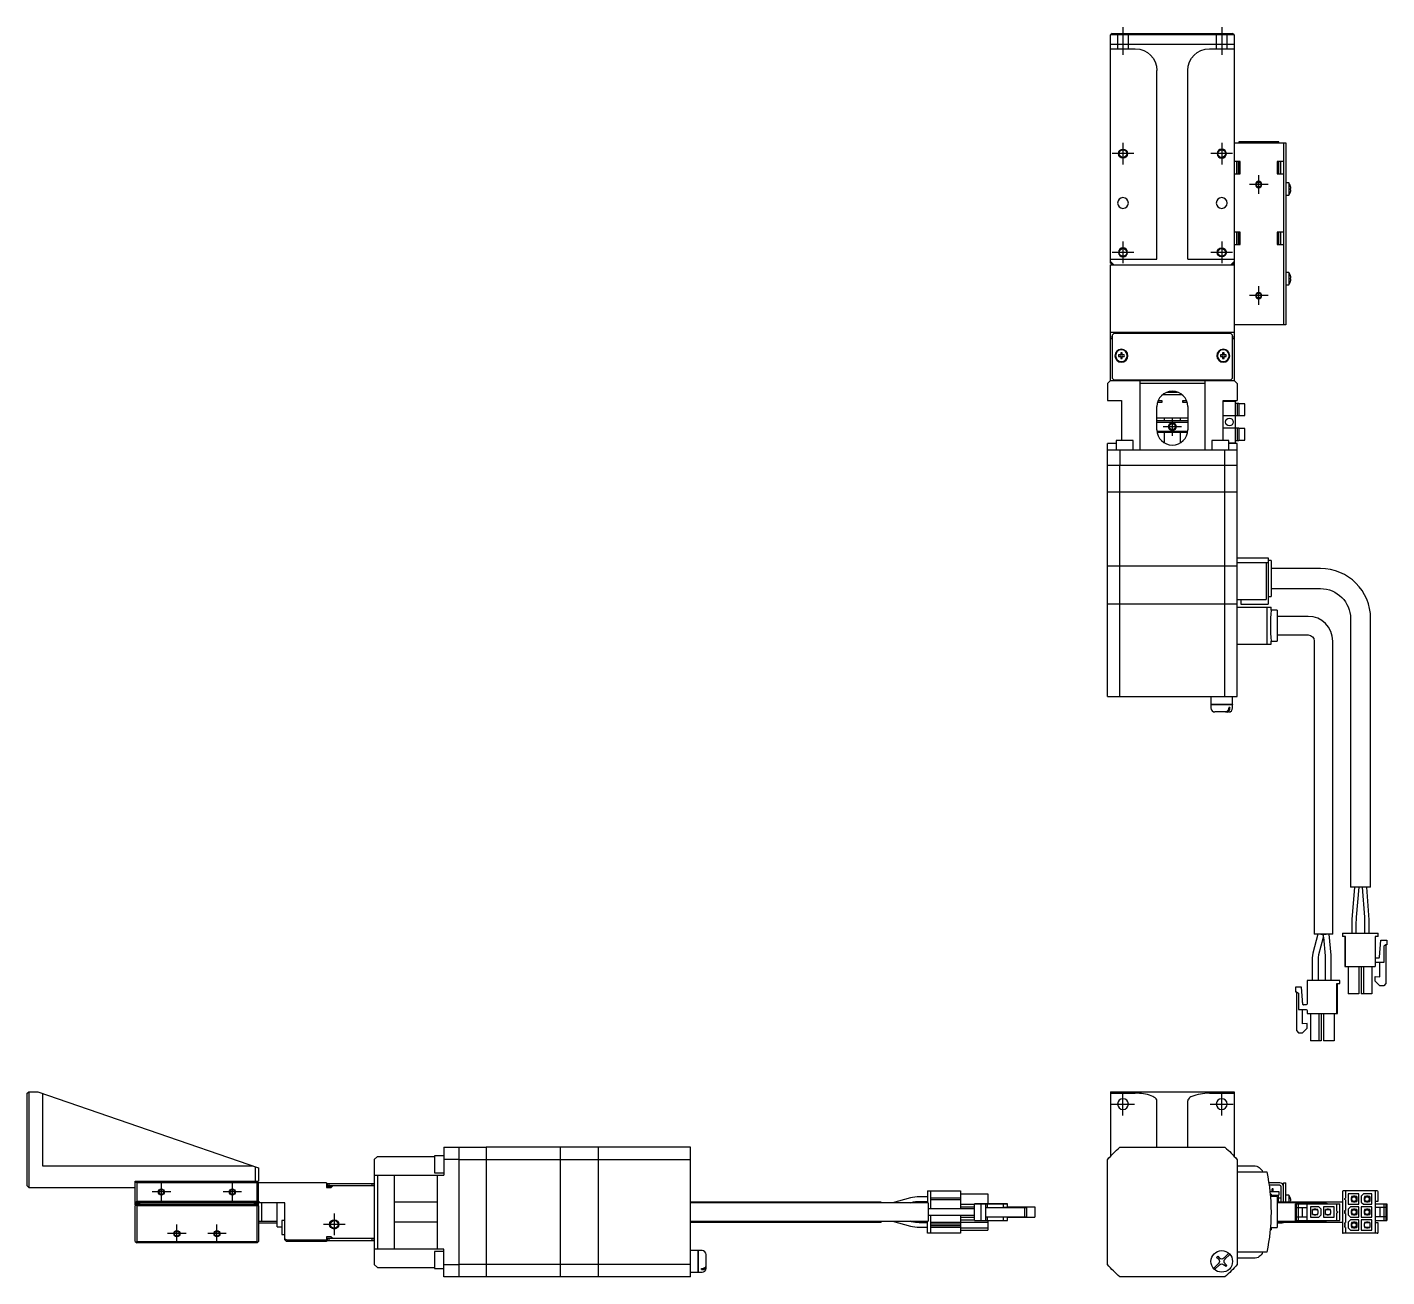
# Model space of a CAD drawing. Extents: x 0 to 875, y -8 to 752.
# Drawn here: x 0 to 440.6, y 347.1 to 752.2 of the extents above; entities that cross this region are included whole.
import ezdxf

# ---------------------------------------------------------------- set-up
doc = ezdxf.new("R2010")
doc.units = 0
doc.header["$LTSCALE"] = 0.5
doc.linetypes.add('CENTER', pattern=[50.8, 31.75, -6.35, 6.35, -6.35])
doc.linetypes.add('DASHED', pattern=[19.05, 12.7, -6.35])
for name, color, linetype in [('MSM_CENTER', 1, 'CENTER'), ('MSM_CONTINUOUS', 7, 'CONTINUOUS'), ('MSM_DASHED', 4, 'DASHED'), ('MSM_NARROW', 5, 'CONTINUOUS')]:
    doc.layers.add(name, color=color, linetype=linetype)

msp = doc.modelspace()

# ---------------------------------------------------------------- linework, layer by layer
at = {"layer": 'MSM_CENTER'}
for p, q in [((355.12, 752.19), (355.12, 743.19)), ((387.12, 752.19), (387.12, 743.19)), ((355.12, 714.69), (355.12, 707.69)), ((387.12, 714.69), (387.12, 707.69)), ((358.62, 711.19), (351.62, 711.19)), ((390.62, 711.19), (383.62, 711.19)), ((402.12, 701.19), (396.12, 701.19)), ((399.12, 698.19), (399.12, 704.19)), ((358.62, 679.19), (351.62, 679.19)), ((355.12, 682.69), (355.12, 675.69)), ((390.62, 679.19), (383.62, 679.19)), ((387.12, 682.69), (387.12, 675.69)), ((399.12, 662.19), (399.12, 668.19)), ((402.12, 665.19), (396.12, 665.19)), ((371.12, 619.69), (371.12, 625.69)), ((368.12, 622.69), (374.12, 622.69)), ((355.12, 399.34), (355.12, 406.84)), ((387.12, 399.34), (387.12, 406.84)), ((351.37, 403.09), (358.87, 403.09)), ((383.37, 403.09), (390.87, 403.09)), ((46.5, 374.59), (40.5, 374.59)), ((43.5, 371.59), (43.5, 377.59)), ((69.5, 374.59), (63.5, 374.59)), ((66.5, 371.59), (66.5, 377.59)), ((99.5, 367.59), (99.5, 360.59)), ((48.5, 358.09), (48.5, 364.09)), ((61.5, 358.09), (61.5, 364.09)), ((103, 364.09), (96, 364.09)), ((51.5, 361.09), (45.5, 361.09)), ((64.5, 361.09), (58.5, 361.09))]:
    msp.add_line(p, q, dxfattribs=at)
at = {"layer": 'MSM_CONTINUOUS'}
for p, q in [((351.62, 750.19), (351.12, 749.69)), ((351.12, 675.69), (351.12, 749.69)), ((391.12, 749.69), (351.12, 749.69)), ((351.62, 750.19), (390.62, 750.19)), ((391.12, 749.69), (390.62, 750.19)), ((391.12, 749.69), (391.12, 637.69)), ((351.12, 746.69), (391.12, 746.69)), ((351.12, 745.19), (359.12, 745.19)), ((383.12, 745.19), (391.12, 745.19)), ((366.12, 676.98), (366.12, 738.19)), ((376.12, 676.98), (376.12, 738.19)), ((391.12, 714.69), (407.92, 714.69)), ((405.62, 714.99), (392.62, 714.99)), ((392.62, 714.99), (392.62, 714.69)), ((405.62, 714.69), (405.62, 714.99)), ((407.12, 714.69), (407.12, 655.69)), ((407.92, 714.69), (407.92, 655.69)), ((393.12, 708.69), (391.12, 708.69)), ((391.92, 708.69), (391.92, 707.74)), ((391.92, 707.74), (391.92, 705.63)), ((391.92, 705.63), (391.92, 704.69)), ((392.42, 708.69), (392.42, 704.69)), ((392.62, 708.69), (392.62, 704.69)), ((393.12, 704.69), (393.12, 708.69)), ((405.12, 708.69), (405.12, 704.69)), ((407.12, 708.69), (405.12, 708.69)), ((405.62, 704.69), (405.62, 708.69)), ((406.32, 704.69), (406.32, 708.69)), ((391.12, 704.69), (393.12, 704.69)), ((405.12, 704.69), (407.12, 704.69)), ((408.82, 701.69), (407.92, 701.69)), ((408.82, 701.69), (408.82, 697.69)), ((407.92, 697.69), (408.82, 697.69)), ((409.39, 700.57), (409.39, 700.57)), ((409.39, 699.87), (409.51, 699.87)), ((409.51, 699.51), (409.39, 699.51)), ((409.39, 698.8), (409.39, 698.8)), ((393.12, 685.69), (391.12, 685.69)), ((391.92, 685.69), (391.92, 684.74)), ((391.92, 684.74), (391.92, 682.63)), ((392.42, 685.69), (392.42, 681.69)), ((392.62, 685.69), (392.62, 681.69)), ((393.12, 681.69), (393.12, 685.69)), ((407.12, 685.69), (405.12, 685.69)), ((405.12, 685.69), (405.12, 681.69)), ((405.62, 681.69), (405.62, 685.69)), ((406.32, 681.69), (406.32, 685.69)), ((391.12, 681.69), (393.12, 681.69)), ((391.92, 682.63), (391.92, 681.69)), ((405.12, 681.69), (407.12, 681.69)), ((351.12, 676.98), (366.12, 676.98)), ((351.12, 676.19), (352.12, 675.19)), ((351.37, 675.44), (351.12, 675.69)), ((351.12, 675.19), (391.12, 675.19)), ((351.12, 637.69), (351.12, 675.19)), ((351.37, 675.44), (351.62, 675.69)), ((351.62, 675.19), (351.37, 675.44)), ((376.12, 676.98), (391.12, 676.98)), ((390.12, 675.19), (391.12, 676.19)), ((391.12, 675.69), (390.62, 675.19)), ((390.62, 675.69), (390.87, 675.44)), ((408.82, 672.69), (407.92, 672.69)), ((408.82, 672.69), (408.82, 668.69)), ((409.39, 671.57), (409.39, 671.57)), ((409.39, 670.87), (409.51, 670.87)), ((409.51, 670.51), (409.39, 670.51)), ((409.39, 669.8), (409.39, 669.8)), ((407.92, 668.69), (408.82, 668.69)), ((391.12, 653.19), (351.12, 653.19)), ((352.12, 652.89), (351.62, 652.39)), ((351.62, 652.39), (351.62, 638.39)), ((390.12, 652.89), (352.12, 652.89)), ((356.62, 652.89), (356.62, 653.19)), ((357.37, 653.19), (357.37, 652.89)), ((362.87, 652.89), (362.87, 653.19)), ((366.32, 653.19), (366.12, 652.99)), ((376.12, 652.99), (366.12, 652.99)), ((366.12, 652.99), (366.12, 652.89)), ((376.12, 652.99), (375.92, 653.19)), ((376.12, 652.89), (376.12, 652.99)), ((379.37, 653.19), (379.37, 652.89)), ((384.87, 652.89), (384.87, 653.19)), ((385.62, 653.19), (385.62, 652.89)), ((390.62, 652.39), (390.12, 652.89)), ((390.62, 638.39), (390.62, 652.39)), ((407.92, 655.69), (391.12, 655.69)), ((351.62, 651.69), (351.12, 651.69)), ((351.62, 651.19), (351.12, 651.19)), ((391.12, 651.69), (390.62, 651.69)), ((391.12, 651.19), (390.62, 651.19)), ((354.38, 645.93), (353.7, 645.93)), ((353.7, 645.45), (354.38, 645.45)), ((354.38, 646.6), (354.38, 645.93)), ((354.38, 645.45), (354.38, 644.77)), ((354.86, 645.93), (354.86, 646.6)), ((355.54, 645.93), (354.86, 645.93)), ((354.86, 645.45), (355.54, 645.45)), ((354.86, 644.77), (354.86, 645.45)), ((387.38, 645.93), (386.7, 645.93)), ((386.7, 645.45), (387.38, 645.45)), ((387.38, 646.6), (387.38, 645.93)), ((387.38, 645.45), (387.38, 644.77)), ((387.86, 645.93), (387.86, 646.6)), ((388.54, 645.93), (387.86, 645.93)), ((387.86, 645.45), (388.54, 645.45)), ((387.86, 644.77), (387.86, 645.45)), ((351.12, 637.69), (350.12, 636.69)), ((350.12, 636.69), (350.12, 631.19)), ((351.12, 637.69), (391.12, 637.69)), ((351.62, 638.39), (352.12, 637.89)), ((352.12, 637.89), (390.12, 637.89)), ((356.62, 637.89), (356.62, 637.69)), ((360.62, 637.69), (360.62, 615.19)), ((381.62, 636.69), (360.62, 636.69)), ((361.12, 637.89), (361.12, 637.69)), ((363.62, 637.89), (363.62, 637.69)), ((378.62, 637.69), (378.62, 637.89)), ((381.12, 637.69), (381.12, 637.89)), ((381.62, 637.69), (381.62, 615.19)), ((385.62, 637.69), (385.62, 637.89)), ((390.12, 637.89), (390.62, 638.39)), ((392.12, 636.69), (391.12, 637.69)), ((392.12, 636.69), (392.12, 631.19)), ((350.12, 631.19), (354.62, 631.19)), ((354.62, 631.19), (354.62, 618.19)), ((366.32, 630.59), (367.79, 630.59)), ((367.79, 631.09), (366.49, 631.09)), ((367.77, 630.59), (367.77, 631.09)), ((367.79, 630.59), (367.79, 631.09)), ((367.99, 633.09), (374.25, 633.09)), ((369.41, 633.89), (372.82, 633.89)), ((369.87, 633.89), (369.87, 634.03)), ((372.37, 634.03), (372.37, 633.89)), ((375.74, 631.09), (374.45, 631.09)), ((374.45, 631.09), (374.45, 630.59)), ((374.45, 630.59), (375.92, 630.59)), ((374.47, 631.09), (374.47, 630.59)), ((387.62, 631.19), (392.12, 631.19)), ((387.62, 618.19), (387.62, 631.19)), ((391.62, 630.89), (387.62, 630.89)), ((391.62, 617.49), (391.62, 630.89)), ((392.62, 630.19), (391.62, 630.19)), ((392.12, 630.19), (392.12, 626.19)), ((392.62, 630.19), (392.62, 626.19)), ((394.62, 630.09), (392.62, 630.09)), ((394.62, 626.29), (394.62, 630.09)), ((366.12, 621.69), (366.12, 629.19)), ((376.12, 629.19), (376.12, 621.69)), ((392.62, 626.19), (387.62, 626.19)), ((392.62, 626.29), (394.62, 626.29)), ((376.12, 625.39), (366.12, 625.39)), ((366.12, 624.69), (376.12, 624.69)), ((366.12, 624.19), (376.12, 624.19)), ((368.62, 624.69), (368.62, 625.39)), ((373.62, 625.39), (373.62, 624.69)), ((392.62, 622.19), (387.62, 622.19)), ((392.12, 622.19), (392.12, 618.19)), ((392.62, 622.19), (392.62, 618.19)), ((394.62, 622.09), (392.62, 622.09)), ((394.62, 618.29), (394.62, 622.09)), ((350.12, 601.49), (350.12, 617.19)), ((352.87, 617.19), (350.12, 617.19)), ((358.37, 618.19), (352.87, 618.19)), ((352.87, 618.19), (352.87, 615.19)), ((358.37, 615.19), (358.37, 618.19)), ((376.08, 621.09), (366.15, 621.09)), ((366.18, 620.89), (376.05, 620.89)), ((368.62, 617.36), (368.62, 620.89)), ((373.62, 620.89), (373.62, 617.36)), ((389.37, 618.19), (383.87, 618.19)), ((383.87, 618.19), (383.87, 615.19)), ((389.37, 615.19), (389.37, 618.19)), ((389.37, 617.49), (391.62, 617.49)), ((392.12, 617.19), (389.37, 617.19)), ((391.62, 618.19), (392.62, 618.19)), ((392.12, 601.49), (392.12, 617.19)), ((392.62, 618.29), (394.62, 618.29)), ((350.12, 615.19), (392.12, 615.19)), ((354.12, 615.19), (354.12, 610.19)), ((388.12, 610.19), (388.12, 615.19)), ((350.12, 610.19), (392.12, 610.19)), ((354.15, 601.49), (354.15, 610.19)), ((388.09, 601.49), (388.09, 610.19)), ((392.12, 601.49), (350.12, 601.49)), ((350.12, 577.49), (350.12, 601.44)), ((392.12, 601.44), (350.12, 601.44)), ((350.17, 601.44), (350.17, 601.49)), ((354.15, 577.49), (354.15, 601.44)), ((354.41, 601.44), (354.41, 601.49)), ((387.83, 601.44), (387.83, 601.49)), ((388.09, 577.49), (388.09, 601.44)), ((392.07, 601.44), (392.07, 601.49)), ((392.12, 565.19), (392.12, 601.44)), ((392.12, 577.49), (350.12, 577.49)), ((350.12, 565.19), (350.12, 577.44)), ((392.12, 577.44), (350.12, 577.44)), ((350.17, 577.44), (350.17, 577.49)), ((354.15, 565.19), (354.15, 577.44)), ((354.41, 577.44), (354.41, 577.49)), ((387.83, 577.44), (387.83, 577.49)), ((388.09, 565.19), (388.09, 577.44)), ((392.07, 577.44), (392.07, 577.49)), ((392.12, 580.19), (402.12, 580.19)), ((392.12, 578.69), (402.12, 578.69)), ((401.52, 578.69), (401.52, 566.69)), ((402.12, 580.19), (402.12, 565.19)), ((403.12, 579.26), (402.12, 579.26)), ((403.12, 579.26), (403.12, 567.62)), ((419.12, 576.69), (403.12, 576.69)), ((403.12, 570.19), (419.12, 570.19)), ((392.12, 565.19), (350.12, 565.19)), ((350.12, 535.19), (350.12, 565.14)), ((392.12, 565.14), (350.12, 565.14)), ((350.17, 565.14), (350.17, 565.19)), ((354.15, 535.19), (354.15, 565.14)), ((354.41, 565.14), (354.41, 565.19)), ((387.83, 565.14), (387.83, 565.19)), ((388.09, 535.19), (388.09, 565.14)), ((392.07, 565.14), (392.07, 565.19)), ((392.12, 566.69), (401.52, 566.69)), ((392.12, 535.19), (392.12, 565.14)), ((392.12, 564.19), (403.11, 564.19)), ((393.32, 566.69), (393.32, 565.19)), ((393.32, 565.19), (402.12, 565.19)), ((401.69, 564.19), (401.69, 552.19)), ((402.12, 567.62), (403.12, 567.62)), ((403.11, 563.19), (403.11, 564.19)), ((405.12, 563.19), (403.11, 563.19)), ((405.12, 563.19), (405.12, 553.19)), ((415.12, 561.19), (405.12, 561.19)), ((428.87, 560.44), (428.87, 473.44)), ((435.37, 473.44), (435.37, 560.44)), ((405.12, 555.19), (415.12, 555.19)), ((392.12, 552.19), (403.11, 552.19)), ((403.11, 552.19), (403.11, 553.19)), ((403.11, 553.19), (405.12, 553.19)), ((417.12, 553.19), (417.12, 458.19)), ((423.12, 458.19), (423.12, 553.19)), ((350.12, 535.19), (392.12, 535.19)), ((383.62, 535.19), (383.62, 532.69)), ((390.62, 532.69), (390.62, 535.19)), ((383.62, 532.69), (390.62, 532.69)), ((383.62, 532.64), (390.62, 532.64)), ((383.62, 532.64), (383.62, 531.49)), ((383.67, 532.64), (383.67, 532.69)), ((389.32, 530.19), (384.92, 530.19)), ((389.41, 531.69), (389.41, 531.49)), ((389.76, 531.69), (389.41, 531.69)), ((389.76, 531.69), (389.76, 531.49)), ((390.57, 532.69), (390.57, 532.64)), ((390.62, 531.49), (390.62, 532.64)), ((435.37, 473.44), (428.87, 473.44)), ((430.12, 473.44), (429.28, 462.89)), ((430.85, 463.7), (431.62, 473.38)), ((432.62, 473.38), (433.35, 463.7)), ((434.91, 462.86), (434.12, 473.44)), ((430.74, 461.06), (430.85, 463.7)), ((433.35, 463.7), (433.44, 461.07)), ((426.22, 458.44), (426.22, 457.44)), ((426.22, 458.44), (437.82, 458.44)), ((429.24, 462.04), (429.24, 458.44)), ((430.74, 458.44), (430.74, 461.06)), ((433.44, 461.07), (433.44, 458.44)), ((434.94, 458.44), (434.94, 462.06)), ((437.82, 457.44), (437.82, 458.44)), ((418.24, 458.19), (416.64, 452.06)), ((423.12, 458.19), (417.12, 458.19)), ((418.57, 451.55), (420.06, 457.24)), ((419.27, 458.19), (420.11, 457.97)), ((419.98, 458), (419.27, 458.19)), ((419.97, 458.09), (420.97, 458.19)), ((419.97, 458.09), (419.98, 458)), ((419.98, 458), (420.11, 457.97)), ((420.11, 457.97), (419.98, 458)), ((420.06, 457.24), (420.11, 457.97)), ((420.06, 457.24), (420.64, 451.19)), ((422.63, 451.38), (421.97, 458.19)), ((427.22, 457.44), (426.22, 457.44)), ((426.97, 457.44), (426.97, 447.74)), ((427.22, 447.74), (427.22, 457.44)), ((436.82, 457.44), (436.82, 447.74)), ((437.82, 457.44), (436.82, 457.44)), ((438.22, 450.67), (438.7, 456.24)), ((438.7, 456.24), (440.62, 456.24)), ((440.32, 454.74), (439.62, 454.24)), ((439.62, 454.24), (439.62, 448.99)), ((440.62, 454.74), (440.32, 454.74)), ((440.32, 454.74), (440.32, 442.14)), ((440.62, 456.24), (440.62, 454.74)), ((416.64, 452.06), (416.44, 450.54)), ((416.44, 450.54), (416.44, 443.19)), ((418.44, 450.54), (418.57, 451.55)), ((418.44, 443.19), (418.44, 450.54)), ((420.64, 451.19), (420.64, 451.09)), ((420.64, 451.09), (420.64, 443.19)), ((422.64, 451.09), (422.63, 451.38)), ((422.64, 443.19), (422.64, 451.09)), ((437.12, 450.49), (438.02, 450.49)), ((426.97, 447.74), (436.82, 447.74)), ((428.12, 447.74), (428.12, 438.84)), ((431.52, 447.74), (431.52, 438.84)), ((432.32, 447.74), (432.32, 438.84)), ((433.07, 447.74), (433.07, 438.84)), ((435.72, 447.74), (435.72, 438.84)), ((439.62, 448.99), (437.12, 448.99)), ((438.32, 444.3), (438.32, 448.99)), ((411.02, 440.99), (411.02, 439.49)), ((412.93, 440.99), (411.02, 440.99)), ((413.42, 435.42), (412.93, 440.99)), ((413.42, 435.42), (412.93, 440.99)), ((414.82, 443.19), (414.82, 435.54)), ((425.42, 443.19), (414.82, 443.19)), ((424.42, 442.19), (425.42, 442.19)), ((424.42, 432.49), (424.42, 442.19)), ((424.42, 432.49), (424.42, 442.19)), ((424.67, 432.49), (424.67, 442.19)), ((425.42, 442.19), (425.42, 443.19)), ((425.42, 442.19), (425.42, 443.19)), ((436.82, 442.94), (436.82, 444.44)), ((436.82, 444.44), (438.32, 444.3)), ((438.32, 441.44), (436.82, 442.94)), ((439.62, 441.44), (438.32, 441.44)), ((440.32, 442.14), (439.62, 441.44)), ((411.02, 439.49), (411.32, 439.49)), ((411.32, 439.49), (412.02, 438.99)), ((411.32, 439.49), (411.32, 426.89)), ((412.02, 438.99), (412.02, 433.74)), ((413.42, 435.42), (413.32, 436.57)), ((413.42, 435.42), (413.32, 436.57)), ((413.32, 436.57), (413.32, 436.57)), ((431.52, 438.84), (428.12, 438.84)), ((435.72, 438.84), (432.32, 438.84)), ((412.02, 433.74), (414.52, 433.74)), ((413.32, 429.05), (413.32, 433.74)), ((413.32, 429.05), (413.32, 433.74)), ((414.52, 435.24), (413.62, 435.24)), ((414.82, 433.44), (414.82, 432.49)), ((414.82, 432.49), (424.42, 432.49)), ((415.92, 432.49), (415.92, 423.59)), ((418.57, 432.49), (418.57, 423.59)), ((419.32, 432.49), (419.32, 423.59)), ((419.32, 432.49), (419.32, 423.59)), ((420.12, 432.49), (420.12, 423.59)), ((423.52, 432.49), (423.52, 423.59)), ((423.52, 432.49), (423.52, 423.59)), ((424.42, 432.49), (424.67, 432.49)), ((414.82, 429.19), (413.32, 429.05)), ((413.32, 426.19), (414.82, 427.69)), ((413.32, 426.19), (414.82, 427.69)), ((414.82, 427.69), (414.82, 429.19)), ((414.82, 427.69), (414.82, 429.19)), ((411.32, 426.89), (412.02, 426.19)), ((412.02, 426.19), (413.32, 426.19)), ((419.32, 423.59), (415.92, 423.59)), ((423.52, 423.59), (420.12, 423.59)), ((0, 406.59), (0.5, 407.09)), ((0, 376.59), (0, 406.59)), ((0.5, 407.09), (0.5, 376.09)), ((0.5, 407.09), (3.5, 407.09)), ((3.5, 407.09), (75, 382.47)), ((5, 406.58), (5, 383.09)), ((351.12, 407.09), (391.12, 407.09)), ((351.12, 407.09), (351.12, 386.23)), ((351.12, 406.58), (359.12, 406.58)), ((383.12, 406.58), (391.12, 406.58)), ((391.12, 407.09), (391.12, 386.23)), ((366.12, 389.09), (366.12, 404.17)), ((376.12, 389.09), (376.12, 404.17)), ((135, 389.09), (135, 380.09)), ((135, 389.09), (148.7, 389.09)), ((140, 347.09), (140, 389.09)), ((148.7, 389.09), (148.7, 347.09)), ((148.75, 389.04), (148.7, 389.04)), ((148.75, 389.09), (148.75, 347.09)), ((172.7, 389.09), (148.75, 389.09)), ((172.7, 389.09), (172.7, 347.09)), ((172.75, 389.04), (172.7, 389.04)), ((185, 389.09), (172.75, 389.09)), ((172.75, 389.09), (172.75, 347.09)), ((185, 389.09), (185, 347.09)), ((185.05, 389.04), (185, 389.04)), ((185.05, 389.09), (185.05, 347.09)), ((215, 389.09), (185.05, 389.09)), ((215, 347.09), (215, 389.09)), ((354.12, 389.09), (353.99, 388.96)), ((354.15, 389.09), (388.09, 389.09)), ((388.25, 388.96), (388.12, 389.09)), ((113.5, 386.09), (112.5, 385.09)), ((112.5, 385.09), (112.5, 351.09)), ((113.5, 386.09), (132, 386.09)), ((132, 386.34), (132, 380.84)), ((135, 386.34), (132, 386.34)), ((140, 385.09), (135, 385.09)), ((148.7, 385.06), (140, 385.06)), ((148.75, 384.81), (148.7, 384.81)), ((172.7, 385.06), (148.75, 385.06)), ((172.75, 384.81), (172.7, 384.81)), ((185, 385.06), (172.75, 385.06)), ((185.05, 384.81), (185, 384.81)), ((215, 385.06), (185.05, 385.06)), ((350.25, 385.22), (350.12, 385.09)), ((350.12, 351.12), (350.12, 385.06)), ((392.12, 385.09), (391.99, 385.22)), ((392.12, 385.06), (392.12, 351.12)), ((5, 383.09), (73.2, 383.09)), ((74, 378.09), (74, 382.82)), ((75, 382.47), (75, 378.09)), ((112.5, 380.09), (135, 380.09)), ((113.5, 380.09), (113.5, 356.09)), ((119, 356.09), (119, 380.09)), ((132, 380.84), (135, 380.84)), ((133, 356.09), (133, 380.09)), ((392.12, 383.09), (397.54, 383.09)), ((392.12, 381.09), (401.69, 381.09)), ((0, 376.59), (0.5, 376.09)), ((0.5, 376.09), (35, 376.09)), ((35.5, 378.09), (35, 377.59)), ((35, 370.39), (35, 378.09)), ((35, 378.09), (75, 378.09)), ((35.5, 377.59), (35.25, 377.84)), ((35.5, 377.59), (35.5, 371.59)), ((74.5, 377.59), (35.5, 377.59)), ((75, 377.59), (74.5, 378.09)), ((74.75, 377.84), (74.5, 377.59)), ((74.5, 371.59), (74.5, 377.59)), ((97, 377.59), (75, 377.59)), ((75, 370.39), (75, 377.59)), ((97, 377.59), (97, 376.09)), ((98.75, 376.34), (97, 376.34)), ((97, 376.09), (98.5, 376.09)), ((97.3, 376.59), (97.3, 377.39)), ((97.3, 377.39), (112.3, 377.39)), ((112.5, 376.59), (97.3, 376.59)), ((97.8, 377.39), (97.8, 376.59)), ((99, 376.59), (98.5, 376.09)), ((111.8, 376.59), (111.8, 377.39)), ((112.3, 377.39), (112.3, 376.59)), ((291.75, 374.99), (302.45, 374.99)), ((291.75, 374.99), (291.75, 371.09)), ((292.75, 374.99), (292.75, 369.09)), ((302.45, 374.99), (302.45, 369.09)), ((405.92, 377.59), (402.36, 377.59)), ((405.92, 376.79), (402.48, 376.79)), ((402.74, 374.79), (405.62, 374.79)), ((403.74, 375.59), (403.49, 375.59)), ((403.49, 374.79), (403.49, 375.59)), ((403.74, 374.79), (403.74, 375.59)), ((405.62, 374.79), (405.62, 373.59)), ((406.32, 376.39), (406.32, 371.34)), ((407.12, 377.59), (407.92, 377.59)), ((407.12, 371.34), (407.12, 377.59)), ((407.92, 371.34), (407.92, 377.59)), ((426.22, 374.69), (426.22, 361.49)), ((437.52, 374.99), (426.52, 374.99)), ((427.22, 374.99), (427.22, 372.54)), ((436.82, 374.99), (436.82, 361.19)), ((437.82, 371.59), (437.82, 374.69)), ((35, 371.09), (35.5, 371.59)), ((83.5, 371.09), (35, 371.09)), ((35, 370.89), (36.4, 370.89)), ((35.5, 370.59), (35, 370.09)), ((35.1, 370.29), (35, 370.39)), ((35.1, 370.19), (35.1, 370.39)), ((35.5, 370.09), (35.25, 370.34)), ((36.1, 370.69), (35.4, 370.69)), ((35.5, 371.59), (74.5, 371.59)), ((35.5, 370.59), (74.5, 370.59)), ((36.4, 370.89), (36.4, 370.59)), ((75, 370.89), (73.6, 370.89)), ((73.6, 370.89), (73.6, 370.59)), ((74.6, 370.69), (73.9, 370.69)), ((74.5, 371.59), (75, 371.09)), ((75, 370.09), (74.5, 370.59)), ((74.75, 370.34), (74.5, 370.09)), ((74.9, 370.39), (74.9, 370.19)), ((75, 370.39), (74.9, 370.29)), ((75.5, 371.09), (75, 371.59)), ((76, 365.09), (76, 371.09)), ((81, 363.34), (81, 371.09)), ((83.5, 359.09), (83.5, 371.09)), ((133, 371.3), (119, 371.3)), ((276.75, 371.34), (215, 371.34)), ((292, 371.09), (215, 371.09)), ((276.75, 371.34), (276.75, 371.09)), ((286.24, 372.66), (280.38, 371.09)), ((286.17, 371.09), (286.63, 371.22)), ((291.75, 373.04), (289.12, 373.04)), ((289.12, 371.54), (291.75, 371.54)), ((292, 371.09), (292, 365.09)), ((302.45, 372.54), (292.75, 372.54)), ((302.45, 372.04), (292.75, 372.04)), ((302.45, 373.99), (311.35, 373.99)), ((302.45, 370.59), (307, 370.59)), ((307, 370.79), (314.65, 370.79)), ((308, 370.79), (307, 370.79)), ((307, 365.39), (307, 370.79)), ((317.7, 370.79), (308, 370.79)), ((309.2, 370.79), (310.7, 370.79)), ((314.77, 370.79), (309.2, 370.79)), ((309.2, 365.39), (309.2, 370.79)), ((310.7, 370.79), (311.2, 370.79)), ((310.7, 365.39), (310.7, 370.79)), ((311.2, 370.79), (316.45, 370.79)), ((311.2, 369.59), (311.2, 370.79)), ((311.35, 373.99), (311.35, 370.79)), ((314.65, 370.79), (314.95, 370.79)), ((314.95, 370.79), (314.77, 370.79)), ((316.45, 370.79), (316.75, 370.79)), ((316.45, 369.59), (316.45, 370.79)), ((316.75, 370.79), (317.7, 370.79)), ((317.7, 369.59), (317.7, 370.79)), ((403.12, 373.91), (402.83, 373.91)), ((405.12, 373.09), (402.91, 373.09)), ((403.12, 373.91), (403.12, 373.09)), ((403.12, 373.59), (405.62, 373.59)), ((404.37, 373.09), (404.37, 373.59)), ((404.82, 373.59), (404.82, 373.09)), ((405.12, 373.09), (405.12, 363.09)), ((405.42, 372.59), (405.12, 372.29)), ((426.22, 371.34), (405.12, 371.34)), ((420.12, 371.09), (405.12, 371.09)), ((405.37, 373.59), (405.37, 372.54)), ((405.42, 372.59), (405.42, 371.34)), ((406.32, 372.59), (405.42, 372.59)), ((408.82, 373.59), (407.92, 373.59)), ((408.82, 373.59), (408.82, 371.34)), ((409.39, 372.48), (409.39, 372.48)), ((409.39, 371.77), (409.51, 371.77)), ((409.51, 371.41), (409.39, 371.41)), ((411.02, 365.39), (411.02, 370.79)), ((411.02, 370.79), (425.42, 370.79)), ((411.32, 365.39), (411.32, 370.79)), ((412.02, 365.39), (412.02, 370.79)), ((414.82, 365.39), (414.82, 370.79)), ((424.42, 368.34), (424.42, 370.79)), ((425.42, 365.39), (425.42, 370.79)), ((427.22, 372.04), (427.22, 368.62)), ((431.52, 373.99), (428.12, 373.99)), ((428.12, 373.99), (428.12, 370.59)), ((428.12, 370.59), (431.52, 370.59)), ((429.22, 372.77), (429.12, 372.67)), ((429.12, 372.67), (429.12, 371.92)), ((429.12, 371.92), (429.49, 371.54)), ((429.87, 373.09), (429.22, 373.09)), ((429.22, 373.09), (429.22, 372.77)), ((429.49, 373.04), (429.22, 372.77)), ((429.22, 371.82), (429.22, 371.49)), ((429.22, 371.49), (429.87, 371.49)), ((429.27, 372.08), (429.41, 371.63)), ((430.87, 373.04), (429.49, 373.04)), ((429.49, 371.54), (430.87, 371.54)), ((430.37, 373.19), (429.87, 373.19)), ((429.87, 373.19), (429.87, 373.04)), ((429.87, 371.54), (429.87, 371.39)), ((429.87, 371.39), (430.37, 371.39)), ((430.37, 373.19), (430.37, 373.04)), ((430.87, 373.09), (430.37, 373.09)), ((430.37, 371.39), (430.37, 371.54)), ((430.37, 371.49), (430.87, 371.49)), ((430.87, 371.98), (430.71, 372.51)), ((430.87, 373.09), (430.87, 371.49)), ((431.52, 370.59), (431.52, 373.99)), ((433.07, 373.99), (432.32, 373.24)), ((432.32, 373.24), (432.32, 371.34)), ((432.32, 371.34), (433.07, 370.59)), ((435.72, 373.99), (433.07, 373.99)), ((433.07, 370.59), (435.72, 370.59)), ((433.42, 372.77), (433.32, 372.67)), ((433.32, 372.67), (433.32, 371.92)), ((433.47, 372.49), (433.32, 371.95)), ((433.32, 371.92), (433.69, 371.54)), ((434.07, 373.09), (433.42, 373.09)), ((433.42, 373.09), (433.42, 372.77)), ((433.69, 373.04), (433.42, 372.77)), ((433.42, 371.82), (433.42, 371.49)), ((433.42, 371.49), (434.07, 371.49)), ((435.07, 373.04), (433.69, 373.04)), ((433.69, 371.54), (435.07, 371.54)), ((434.57, 373.19), (434.07, 373.19)), ((434.07, 373.19), (434.07, 373.04)), ((434.07, 371.54), (434.07, 371.39)), ((434.07, 371.39), (434.57, 371.39)), ((434.57, 373.19), (434.57, 373.04)), ((435.07, 373.09), (434.57, 373.09)), ((434.57, 371.39), (434.57, 371.54)), ((434.57, 371.49), (435.07, 371.49)), ((434.76, 371.54), (434.92, 372.09)), ((435.07, 373.09), (435.07, 371.49)), ((435.72, 370.59), (435.72, 373.99)), ((436.82, 371.59), (437.82, 371.59)), ((436.82, 370.79), (440.62, 370.79)), ((439.62, 370.79), (439.62, 365.39)), ((440.32, 370.79), (440.32, 365.39)), ((440.62, 370.79), (440.62, 365.39)), ((35, 358.59), (35, 370.09)), ((74.5, 370.09), (35.5, 370.09)), ((35.5, 370.09), (35.5, 358.59)), ((74.5, 358.59), (74.5, 370.09)), ((75, 370.09), (75, 358.59)), ((298.38, 369.09), (292, 369.09)), ((298.9, 369.09), (292, 369.09)), ((292, 367.09), (298.38, 367.09)), ((292.75, 367.09), (292.75, 361.19)), ((299.64, 369.09), (298.38, 369.09)), ((298.38, 367.09), (299.64, 367.09)), ((299.1, 369.09), (298.9, 369.09)), ((307, 369.09), (299.1, 369.09)), ((307, 369.09), (299.64, 369.09)), ((299.64, 367.09), (307, 367.09)), ((302.45, 369.79), (307, 369.79)), ((302.45, 367.09), (302.45, 361.19)), ((302.45, 366.39), (307, 366.39)), ((310.7, 369.59), (311.2, 369.59)), ((310.7, 369.59), (323.3, 369.59)), ((310.7, 366.59), (323.3, 366.59)), ((311.2, 369.59), (316.45, 369.59)), ((311.2, 365.39), (311.2, 366.59)), ((321.13, 369.59), (316.45, 369.59)), ((316.75, 369.59), (316.45, 369.59)), ((316.45, 365.39), (316.45, 366.59)), ((317.7, 369.79), (326.6, 369.79)), ((317.7, 369.79), (326.6, 369.79)), ((317.7, 369.79), (326.6, 369.79)), ((317.7, 365.39), (317.7, 366.59)), ((317.7, 366.39), (326.6, 366.39)), ((321, 369.59), (321.13, 369.59)), ((322.5, 369.59), (321, 369.59)), ((324, 369.59), (322.5, 369.59)), ((323.3, 369.59), (324, 369.59)), ((323.3, 366.59), (323.3, 369.59)), ((323.3, 366.59), (324, 366.59)), ((324, 366.59), (324, 369.59)), ((326.6, 369.79), (326.6, 366.39)), ((411.32, 369.59), (414.82, 369.59)), ((411.32, 366.59), (414.82, 366.59)), ((413.32, 366.59), (413.32, 369.59)), ((418.57, 369.79), (415.92, 369.79)), ((415.92, 369.79), (415.92, 366.39)), ((415.92, 366.39), (418.57, 366.39)), ((417.07, 368.89), (416.57, 368.89)), ((416.57, 367.29), (416.57, 368.89)), ((417.94, 368.84), (416.57, 368.84)), ((416.57, 367.34), (417.94, 367.34)), ((416.57, 367.29), (417.07, 367.29)), ((417.57, 368.99), (417.07, 368.99)), ((417.07, 368.84), (417.07, 368.99)), ((417.07, 367.34), (417.07, 367.19)), ((417.07, 367.19), (417.57, 367.19)), ((417.57, 368.84), (417.57, 368.99)), ((418.22, 368.89), (417.57, 368.89)), ((417.57, 367.19), (417.57, 367.34)), ((417.57, 367.29), (418.22, 367.29)), ((418.32, 368.47), (417.94, 368.84)), ((417.94, 367.34), (418.32, 367.72)), ((418.22, 368.57), (418.22, 368.89)), ((418.22, 367.29), (418.22, 367.62)), ((418.32, 367.72), (418.32, 368.47)), ((419.32, 369.04), (418.57, 369.79)), ((418.57, 366.39), (419.32, 367.14)), ((419.32, 367.14), (419.32, 369.04)), ((423.52, 369.79), (420.12, 369.79)), ((420.12, 369.79), (420.12, 366.39)), ((420.12, 366.39), (423.52, 366.39)), ((421.27, 368.89), (420.77, 368.89)), ((420.77, 367.29), (420.77, 368.89)), ((422.14, 368.84), (420.77, 368.84)), ((420.77, 367.34), (422.14, 367.34)), ((420.77, 367.29), (421.27, 367.29)), ((421.77, 368.99), (421.27, 368.99)), ((421.27, 368.84), (421.27, 368.99)), ((421.27, 367.34), (421.27, 367.19)), ((421.27, 367.19), (421.77, 367.19)), ((421.77, 368.84), (421.77, 368.99)), ((422.42, 368.89), (421.77, 368.89)), ((421.77, 367.19), (421.77, 367.34)), ((421.77, 367.29), (422.42, 367.29)), ((422.52, 368.47), (422.14, 368.84)), ((422.14, 367.34), (422.52, 367.72)), ((422.42, 368.57), (422.42, 368.89)), ((422.42, 367.29), (422.42, 367.62)), ((422.52, 367.72), (422.52, 368.47)), ((423.52, 366.39), (423.52, 369.79)), ((424.42, 365.39), (424.42, 367.84)), ((427.22, 368.12), (427.22, 368.07)), ((427.22, 367.57), (427.22, 364.69)), ((428.87, 369.79), (428.12, 369.04)), ((428.12, 369.04), (428.12, 367.14)), ((428.12, 367.14), (428.87, 366.39)), ((431.52, 369.79), (428.87, 369.79)), ((428.87, 366.39), (431.52, 366.39)), ((429.49, 368.84), (429.12, 368.47)), ((429.12, 368.47), (429.12, 367.72)), ((429.12, 367.72), (429.49, 367.34)), ((429.87, 368.89), (429.22, 368.89)), ((429.22, 368.89), (429.22, 368.57)), ((429.22, 367.62), (429.22, 367.29)), ((429.22, 367.29), (429.87, 367.29)), ((430.87, 368.84), (429.49, 368.84)), ((429.49, 367.34), (430.87, 367.34)), ((430.37, 368.99), (429.87, 368.99)), ((429.87, 368.99), (429.87, 368.84)), ((429.87, 367.34), (429.87, 367.19)), ((429.87, 367.19), (430.37, 367.19)), ((430.37, 368.99), (430.37, 368.84)), ((430.87, 368.89), (430.37, 368.89)), ((430.37, 367.19), (430.37, 367.34)), ((430.37, 367.29), (430.87, 367.29)), ((430.87, 368.84), (430.79, 368.84)), ((430.87, 367.35), (430.79, 367.34)), ((430.87, 368.89), (430.87, 367.29)), ((431.52, 366.39), (431.52, 369.79)), ((435.72, 369.79), (432.32, 369.79)), ((432.32, 369.79), (432.32, 366.39)), ((432.32, 366.39), (435.72, 366.39)), ((433.69, 368.84), (433.32, 368.47)), ((433.32, 368.47), (433.32, 367.72)), ((433.32, 367.72), (433.69, 367.34)), ((434.07, 368.89), (433.42, 368.89)), ((433.42, 368.89), (433.42, 368.57)), ((433.42, 367.62), (433.42, 367.29)), ((433.42, 367.29), (434.07, 367.29)), ((435.07, 368.84), (433.69, 368.84)), ((433.69, 367.34), (435.07, 367.34)), ((434.57, 368.99), (434.07, 368.99)), ((434.07, 368.99), (434.07, 368.84)), ((434.07, 367.34), (434.07, 367.19)), ((434.07, 367.19), (434.57, 367.19)), ((434.57, 368.99), (434.57, 368.84)), ((435.07, 368.89), (434.57, 368.89)), ((434.57, 367.19), (434.57, 367.34)), ((434.57, 367.29), (435.07, 367.29)), ((435.07, 368.89), (435.07, 367.29)), ((435.72, 366.39), (435.72, 369.79)), ((440.32, 369.59), (436.82, 369.59)), ((440.32, 366.59), (436.82, 366.59)), ((438.32, 369.59), (438.32, 366.59)), ((75, 365.09), (81, 365.09)), ((75, 364.59), (81, 364.59)), ((81, 363.34), (82.5, 363.34)), ((82.5, 365.34), (82.5, 360.84)), ((83.5, 365.34), (82.5, 365.34)), ((119, 364.88), (133, 364.88)), ((215, 365.09), (292, 365.09)), ((215, 364.84), (276.75, 364.84)), ((276.75, 365.09), (276.75, 364.84)), ((280.38, 365.09), (286.23, 363.52)), ((286.62, 364.97), (286.17, 365.09)), ((291.75, 364.64), (289.12, 364.64)), ((289.12, 363.14), (291.75, 363.14)), ((291.75, 361.19), (291.75, 365.09)), ((302.45, 364.69), (292.75, 364.69)), ((302.45, 364.19), (292.75, 364.19)), ((302.45, 364.14), (292.75, 364.14)), ((302.45, 363.64), (292.75, 363.64)), ((302.45, 363.59), (292.75, 363.59)), ((302.45, 363.09), (292.75, 363.09)), ((302.45, 365.59), (307, 365.59)), ((302.45, 364.84), (311.35, 364.84)), ((302.45, 362.94), (311.35, 362.94)), ((302.45, 362.19), (311.35, 362.19)), ((307, 365.39), (309.2, 365.39)), ((309.2, 365.39), (310.7, 365.39)), ((310.7, 365.39), (311.2, 365.39)), ((311.2, 365.39), (316.45, 365.39)), ((311.35, 365.39), (311.35, 362.19)), ((316.45, 365.39), (316.75, 365.39)), ((316.75, 365.39), (317.7, 365.39)), ((402.83, 362.27), (403.12, 362.27)), ((402.91, 363.09), (405.12, 363.09)), ((403.12, 363.09), (403.12, 362.27)), ((405.12, 365.09), (420.12, 365.09)), ((405.12, 364.84), (426.22, 364.84)), ((405.12, 364.59), (406.72, 364.59)), ((411.02, 365.39), (425.42, 365.39)), ((427.22, 364.19), (427.22, 364.14)), ((427.22, 363.64), (427.22, 363.59)), ((427.22, 363.09), (427.22, 361.19)), ((428.87, 365.59), (428.12, 364.84)), ((428.12, 364.84), (428.12, 362.94)), ((428.12, 362.94), (428.87, 362.19)), ((431.52, 365.59), (428.87, 365.59)), ((428.87, 362.19), (431.52, 362.19)), ((429.49, 364.64), (429.12, 364.27)), ((429.12, 364.27), (429.12, 363.52)), ((429.12, 363.52), (429.49, 363.14)), ((429.87, 364.69), (429.22, 364.69)), ((429.22, 364.69), (429.22, 364.37)), ((429.22, 363.42), (429.22, 363.09)), ((429.22, 363.09), (429.87, 363.09)), ((429.27, 364.11), (429.41, 364.56)), ((430.87, 364.64), (429.49, 364.64)), ((429.49, 363.14), (430.87, 363.14)), ((430.37, 364.79), (429.87, 364.79)), ((429.87, 364.79), (429.87, 364.64)), ((429.87, 363.14), (429.87, 362.99)), ((429.87, 362.99), (430.37, 362.99)), ((430.37, 364.79), (430.37, 364.64)), ((430.87, 364.69), (430.37, 364.69)), ((430.37, 362.99), (430.37, 363.14)), ((430.37, 363.09), (430.87, 363.09)), ((430.87, 364.21), (430.71, 363.68)), ((430.87, 364.69), (430.87, 363.09)), ((431.52, 362.19), (431.52, 365.59)), ((435.72, 365.59), (432.32, 365.59)), ((432.32, 365.59), (432.32, 362.19)), ((432.32, 362.19), (435.72, 362.19)), ((433.69, 364.64), (433.32, 364.27)), ((433.32, 364.27), (433.32, 363.52)), ((433.32, 363.52), (433.69, 363.14)), ((434.07, 364.69), (433.42, 364.69)), ((433.42, 364.69), (433.42, 364.37)), ((433.42, 363.42), (433.42, 363.09)), ((433.42, 363.09), (434.07, 363.09)), ((435.07, 364.64), (433.69, 364.64)), ((433.69, 363.14), (435.07, 363.14)), ((434.57, 364.79), (434.07, 364.79)), ((434.07, 364.79), (434.07, 364.64)), ((434.07, 363.14), (434.07, 362.99)), ((434.07, 362.99), (434.57, 362.99)), ((434.57, 364.79), (434.57, 364.64)), ((435.07, 364.69), (434.57, 364.69)), ((434.57, 362.99), (434.57, 363.14)), ((434.57, 363.09), (435.07, 363.09)), ((435.07, 364.69), (435.07, 363.09)), ((435.72, 362.19), (435.72, 365.59)), ((436.82, 365.39), (440.62, 365.39)), ((437.82, 364.59), (436.82, 364.59)), ((437.82, 361.49), (437.82, 364.59)), ((35, 358.59), (35.5, 358.09)), ((35.25, 358.34), (35.5, 358.59)), ((35.5, 358.59), (74.5, 358.59)), ((74.5, 358.09), (35.5, 358.09)), ((74.5, 358.59), (74.75, 358.34)), ((74.5, 358.09), (75, 358.59)), ((82.5, 360.84), (83.5, 360.84)), ((83.5, 359.4), (84.11, 359.09)), ((84, 358.59), (83.5, 359.09)), ((97, 358.59), (84, 358.59)), ((84.11, 359.09), (97, 359.09)), ((84.11, 359.09), (84.61, 358.59)), ((98.5, 360.09), (97, 360.09)), ((97, 360.09), (97, 358.59)), ((97.3, 358.79), (97.3, 359.59)), ((97.3, 359.59), (112.5, 359.59)), ((112.3, 358.79), (97.3, 358.79)), ((97.8, 359.59), (97.8, 358.79)), ((98.5, 360.09), (99, 359.59)), ((111.8, 358.79), (111.8, 359.59)), ((112.3, 359.59), (112.3, 358.79)), ((302.45, 361.19), (291.75, 361.19)), ((437.52, 361.19), (426.52, 361.19)), ((135, 356.09), (112.5, 356.09)), ((132, 355.34), (132, 349.84)), ((135, 355.34), (132, 355.34)), ((135, 347.09), (135, 356.09)), ((217.5, 355.59), (215, 355.59)), ((217.5, 348.59), (217.5, 355.59)), ((217.55, 355.54), (217.5, 355.54)), ((217.55, 348.59), (217.55, 355.59)), ((218.7, 355.59), (217.55, 355.59)), ((220, 349.89), (220, 354.29)), ((385.46, 353.4), (385.81, 353.75)), ((386.06, 352.8), (385.46, 353.4)), ((385.81, 353.75), (386.41, 353.15)), ((387.83, 353.15), (389.41, 354.74)), ((389.76, 354.38), (388.18, 352.8)), ((401.69, 355.09), (392.12, 355.09)), ((397.54, 353.09), (392.12, 353.09)), ((112.5, 351.09), (113.5, 350.09)), ((113.5, 350.09), (132, 350.09)), ((132, 349.84), (135, 349.84)), ((135, 351.09), (140, 351.09)), ((148.7, 351.12), (140, 351.12)), ((148.75, 351.38), (148.7, 351.38)), ((172.7, 351.12), (148.75, 351.12)), ((172.75, 351.38), (172.7, 351.38)), ((185, 351.12), (172.75, 351.12)), ((185.05, 351.38), (185, 351.38)), ((215, 351.12), (185.05, 351.12)), ((215, 348.59), (217.5, 348.59)), ((217.5, 348.64), (217.55, 348.64)), ((217.55, 348.59), (218.7, 348.59)), ((218.5, 349.45), (218.5, 349.8)), ((218.5, 349.8), (218.7, 349.8)), ((218.5, 349.45), (218.7, 349.45)), ((350.12, 351.09), (350.25, 350.96)), ((384.47, 349.8), (386.06, 351.39)), ((386.41, 351.03), (384.83, 349.45)), ((388.43, 350.43), (387.83, 351.03)), ((388.18, 351.39), (388.78, 350.78)), ((388.78, 350.78), (388.43, 350.43)), ((391.99, 350.96), (392.12, 351.09)), ((148.7, 347.09), (135, 347.09)), ((148.75, 347.14), (148.7, 347.14)), ((172.7, 347.09), (148.75, 347.09)), ((172.75, 347.14), (172.7, 347.14)), ((185, 347.09), (172.75, 347.09)), ((185.05, 347.14), (185, 347.14)), ((215, 347.09), (185.05, 347.09)), ((353.99, 347.22), (354.12, 347.09)), ((388.09, 347.09), (354.15, 347.09)), ((388.12, 347.09), (388.25, 347.22))]:
    msp.add_line(p, q, dxfattribs=at)
for centre, radius in [((355.12, 711.19), 1.23), ((387.12, 711.19), 1.23), ((399.12, 701.19), 0.783), ((355.12, 679.19), 1.23), ((387.12, 679.19), 1.23), ((399.12, 665.19), 0.783), ((371.12, 622.69), 1.01), ((389.62, 624.19), 1.25), ((43.5, 374.59), 0.783), ((66.5, 374.59), 0.783), ((429.99, 372.29), 0.75), ((434.19, 372.29), 0.75), ((429.99, 368.09), 0.75), ((434.19, 368.09), 0.75), ((48.5, 361.09), 0.783), ((61.5, 361.09), 0.783), ((99.5, 364.09), 1.23), ((429.99, 363.89), 0.75), ((387.12, 352.09), 3.5)]:
    msp.add_circle(centre, radius, dxfattribs=at)
at = {"layer": 'MSM_CONTINUOUS', "extrusion": (0, 0, -1)}
for centre, radius in [((-355.12, 695.19), 1.75), ((-387.12, 695.19), 1.75), ((-354.62, 645.69), 2.1), ((-387.62, 645.69), 2.1), ((-354.62, 645.69), 1.9), ((-387.62, 645.69), 1.9), ((-355.12, 403.09), 1.75), ((-387.12, 403.09), 1.75)]:
    msp.add_circle(centre, radius, dxfattribs=at)
for centre, radius, start, end in [((-359.12, 738.19), 7, 90, 180), ((-383.12, 738.19), 7, 0, 90), ((-419.12, 560.44), 9.75, 90, 180), ((-415.12, 553.19), 2, 90, 180), ((-413.62, 435.44), 0.2, 270, 355), ((-414.52, 435.54), 0.3, 180, 270), ((-414.52, 433.44), 0.3, 90, 180), ((-371.12, 368.09), 27, 38.9424, 51.0576), ((-371.12, 368.09), 27, 128.9424, 141.0576), ((-397.54, 380.09), 3, 90, 160.5288), ((-343.11, 368.09), 60, 167.4867, 192.5133), ((-405.92, 376.39), 0.4, 90, 180), ((-289.12, 361.89), 9.65, 75.0035, 90.008), ((-427.22, 372.29), 0.25, 270, 90), ((-417.44, 368.09), 1, 28.9543, 48.5897), ((-417.44, 368.09), 1, 311.4089, 331.0443), ((-421.64, 368.09), 1, 28.9543, 48.5897), ((-421.64, 368.09), 1, 311.4089, 331.0443), ((-424.42, 368.09), 0.25, 89.9993, 269.9993), ((-427.22, 368.37), 0.25, 270, 90), ((-427.22, 367.82), 0.25, 270, 90), ((-289.12, 374.29), 9.65, 269.9899, 284.9986), ((-427.22, 364.44), 0.25, 270, 90), ((-427.22, 363.89), 0.25, 270, 90), ((-427.22, 363.34), 0.25, 270, 90), ((-385.35, 352.09), 1, 135, 225), ((-387.12, 353.86), 1, 225, 315), ((-388.89, 352.09), 1, 315, 45), ((-397.54, 356.09), 3, 199.4712, 270), ((-371.12, 368.09), 27, 308.9424, 321.0576), ((-387.12, 350.32), 1, 45, 135), ((-371.12, 368.09), 27, 218.9424, 231.0576)]:
    msp.add_arc(centre, radius, start, end, dxfattribs=at)
at = {"layer": 'MSM_CONTINUOUS'}
for centre, radius, start, end in [((406.32, 699.69), 3.2, 16.1225, 38.6822), ((406.32, 699.69), 3.2, 321.3178, 343.8775), ((406.32, 699.69), 3.19, 3.2297, 16.1067), ((406.11, 699.69), 3.28, 356.8578, 3.1422), ((406.32, 699.69), 3.19, 343.8933, 356.7703), ((406.32, 670.69), 3.2, 16.1225, 38.6822), ((406.32, 670.69), 3.2, 321.3178, 343.8775), ((406.32, 670.69), 3.19, 3.2297, 16.1067), ((406.11, 670.69), 3.28, 356.8572, 3.1428), ((406.32, 670.69), 3.19, 343.8933, 356.7703), ((354.62, 645.69), 0.95, 165.3667, 194.6333), ((354.62, 645.69), 0.365, 138.8496, 221.1504), ((354.62, 645.69), 0.95, 75.3667, 104.6333), ((354.62, 645.69), 0.365, 48.8496, 131.1504), ((354.62, 645.69), 0.365, 228.8496, 311.1504), ((354.62, 645.69), 0.95, 255.3667, 284.6333), ((354.62, 645.69), 0.365, 318.8496, 41.1504), ((354.62, 645.69), 0.95, 345.3667, 14.6333), ((387.62, 645.69), 0.95, 165.3667, 194.6333), ((387.62, 645.69), 0.365, 138.8496, 221.1504), ((387.62, 645.69), 0.95, 75.3667, 104.6333), ((387.62, 645.69), 0.365, 48.8496, 131.1504), ((387.62, 645.69), 0.365, 228.8496, 311.1504), ((387.62, 645.69), 0.95, 255.3667, 284.6333), ((387.62, 645.69), 0.365, 318.8496, 41.1504), ((387.62, 645.69), 0.95, 345.3667, 14.6333), ((371.12, 629.19), 5, 0, 180), ((371.12, 621.69), 5, 180, 360), ((419.12, 560.44), 16.25, 0, 90), ((462.91, 558.19), 60, 175.2198, 184.7802), ((415.12, 553.19), 8, 0, 90), ((384.92, 531.49), 1.3, 180, 270), ((388.45, 530.99), 0.809, 272.7073, 326.3874), ((388.76, 531.07), 0.891, 274.9633, 331.2514), ((387.8, 531.46), 1.61, 325.2137, 0.7416), ((389.32, 531.49), 1.3, 270, 0), ((388.1, 531.47), 1.66, 330.2769, 0.5545), ((431.54, 473.38), 0.0759, 0.0983, 51.7678), ((432.69, 473.38), 0.072, 129.9145, 180.7143), ((439.99, 462.04), 10.75, 175.452, 180), ((424.19, 462.06), 10.75, 0, 4.2892), ((437.12, 450.79), 0.3, 180, 270), ((438.02, 450.69), 0.2, 270, 355), ((437.12, 448.69), 0.3, 90, 180), ((413.62, 435.44), 0.2, 185, 270), ((413.62, 435.44), 0.2, 185, 270), ((359.34, 390.63), 15.95, 71.8601, 90.7924), ((363.15, 402.23), 3.73, 42.4156, 72.0202), ((378.43, 403.07), 2.69, 112.6785, 142.1166), ((382.76, 392.04), 14.54, 88.5877, 111.6589), ((365.14, 404.15), 0.982, 1.1979, 38.1488), ((377.07, 404.15), 0.953, 143.2817, 179.2323), ((405.92, 376.39), 1.2, 0, 90), ((426.52, 374.69), 0.3, 90, 180), ((437.52, 374.69), 0.3, 0, 90), ((35.4, 370.39), 0.3, 90, 180), ((36.1, 370.39), 0.3, 41.8103, 90), ((73.9, 370.39), 0.3, 90, 138.1897), ((74.6, 370.39), 0.3, 0, 90), ((289.12, 361.89), 11.15, 89.9911, 105.0006), ((406.32, 371.59), 3.2, 16.1225, 38.6822), ((406.32, 371.59), 3.19, 3.2297, 16.1067), ((406.32, 371.59), 3.19, 355.5121, 356.7703), ((420.12, 368.09), 3, 64.1588, 115.8426), ((289.12, 374.3), 11.15, 255.0015, 270.0068), ((406.72, 365.79), 1.2, 270, 307.6585), ((420.12, 368.09), 3, 244.1588, 295.8426), ((426.52, 361.49), 0.3, 180, 270), ((437.52, 361.49), 0.3, 270, 0), ((218.7, 354.29), 1.3, 0, 90), ((218.72, 351.41), 1.61, 269.2584, 304.7863), ((218.7, 349.89), 1.3, 270, 360), ((218.72, 351.11), 1.66, 269.4455, 299.7231), ((219.11, 350.45), 0.891, 298.7486, 355.0367), ((219.19, 350.76), 0.809, 303.6126, 357.2927)]:
    msp.add_arc(centre, radius, start, end, dxfattribs=at)
at = {"layer": 'MSM_DASHED'}
for p, q in [((353.37, 750.19), (353.37, 745.19)), ((356.87, 745.19), (356.87, 750.19)), ((385.37, 750.19), (385.37, 745.19)), ((388.87, 745.19), (388.87, 750.19))]:
    msp.add_line(p, q, dxfattribs=at)
at = {"layer": 'MSM_NARROW'}
for centre, radius in [((355.12, 711.19), 1.5), ((387.12, 679.19), 1.5), ((371.12, 622.69), 1.25), ((43.5, 374.59), 1), ((66.5, 374.59), 1), ((48.5, 361.09), 1), ((61.5, 361.09), 1), ((99.5, 364.09), 1.5)]:
    msp.add_circle(centre, radius, dxfattribs=at)
at = {"layer": 'MSM_NARROW', "extrusion": (0, 0, -1)}
for centre, radius in [((-387.12, 711.19), 1.5), ((-399.12, 701.19), 1), ((-355.12, 679.19), 1.5), ((-399.12, 665.19), 1)]:
    msp.add_circle(centre, radius, dxfattribs=at)

doc.saveas('drawing.dxf')
